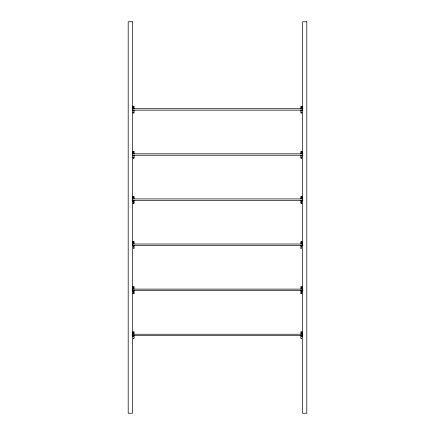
<?xml version="1.0" encoding="UTF-8"?>
<svg xmlns="http://www.w3.org/2000/svg" width="435" height="435" viewBox="0 0 435 435"><rect width="100%" height="100%" fill="white"/><g stroke="black" fill="none" stroke-linecap="round" stroke-linejoin="round"><path stroke-width="0.65" d="M133.099 107.086L133.126 106.591M133.099 108.326L133.126 107.923M133.099 152.19L133.126 151.695M133.099 153.43L133.126 153.028M133.126 155.485L133.099 155.98L133.056 155.219M133.099 198.534L133.126 198.132M133.099 197.294L133.126 196.799M133.099 201.084L133.219 200.829A3.007 2.42 90 0 1 133.393 200.872A3.072 2.474 -90 0 1 133.692 200.807L133.692 201.421M133.099 242.398L133.126 241.903M133.099 243.638L133.126 243.236M133.099 288.742L133.126 288.334M133.099 287.502L133.126 287.008M133.099 291.292L133.126 290.797M133.099 333.846L133.126 333.438M133.099 332.601L133.126 332.112M133.099 336.396L133.219 336.141A3.007 2.42 -90 0 1 133.393 336.184A3.072 2.474 -90 0 1 133.692 336.119L133.692 336.728M301.814 107.086L301.814 106.591M301.814 107.923L301.846 108.326M301.814 152.19L301.814 151.695M301.814 153.028L301.846 153.43M301.814 155.485L301.814 155.98L301.776 155.219M301.814 198.132L301.846 198.534M301.814 197.294L301.814 196.799M301.814 201.084L301.721 200.829A3.007 2.42 -90 0 0 301.547 200.872A3.072 2.474 90 0 0 301.248 200.807L301.248 201.421M301.814 242.398L301.814 241.903M301.814 243.236L301.846 243.638M301.814 288.334L301.846 288.742M301.814 287.502L301.814 287.008M301.814 291.292L301.814 290.797M301.814 333.438L301.846 333.846M301.814 332.601L301.814 332.112M301.814 336.396L301.721 336.141A3.007 2.42 -90 0 0 301.547 336.184A3.072 2.474 90 0 0 301.248 336.119L301.248 336.728M133.692 110.599L133.692 110.588A3.072 2.474 -90 0 0 133.393 110.664A3.007 2.42 -90 0 0 133.219 110.62L133.126 110.381M133.126 245.693L133.219 245.933A3.007 2.42 90 0 1 133.393 245.976A3.072 2.474 -90 0 1 133.692 245.911L133.692 245.911M301.248 110.599L301.248 110.588A3.072 2.474 90 0 1 301.547 110.664A3.007 2.42 -90 0 1 301.721 110.62L301.814 110.381M301.248 155.703L301.248 155.692A3.072 2.474 90 0 1 301.547 155.768A3.007 2.42 -90 0 1 301.721 155.725L301.83 155.485M301.814 245.693L301.721 245.933A3.007 2.42 -90 0 0 301.547 245.976A3.072 2.474 90 0 0 301.248 245.911L301.248 245.911M301.248 291.004L301.248 291.015A3.072 2.474 90 0 1 301.547 291.08A3.007 2.42 -90 0 1 301.721 291.037L301.83 290.797M133.094 112.295L133.094 112.921L133.393 112.839A3.072 2.474 90 0 0 133.692 112.904L134.1 112.866L134.1 109.99M133.094 157.399L133.094 158.025L133.393 157.943A3.072 2.474 90 0 0 133.692 158.008L134.1 157.97M301.547 155.768L301.846 155.98M133.094 203.123L133.393 203.047A3.072 2.474 90 0 0 133.692 203.112L134.1 203.074M133.094 292.712L133.094 293.331L133.393 293.255A3.072 2.474 90 0 0 133.692 293.32L134.1 293.282M301.547 291.08L301.846 291.292M133.572 338.403L133.572 338.403A3.007 2.42 -90 0 1 133.393 338.359A3.007 2.42 -90 0 1 133.219 338.403L133.393 338.359A3.072 2.474 90 0 0 133.692 338.425L134.1 338.387L134.1 335.581M301.846 112.295L301.721 112.882A3.007 2.42 -90 0 1 301.547 112.839A3.007 2.42 -90 0 1 301.368 112.882L300.841 112.866L300.841 109.99M301.846 157.399L301.721 157.987A3.007 2.42 -90 0 1 301.547 157.943A3.007 2.42 -90 0 1 301.368 157.987L300.841 157.97M301.846 203.123L301.721 203.091A3.007 2.42 -90 0 1 301.547 203.047A3.007 2.42 -90 0 1 301.368 203.091L300.841 203.074M301.846 292.712L301.721 293.299A3.007 2.42 -90 0 1 301.547 293.255A3.007 2.42 -90 0 1 301.368 293.299L300.841 293.282M301.368 338.403L301.248 338.425A3.072 2.474 -90 0 0 301.547 338.359L301.721 338.403A3.007 2.42 -90 0 1 301.547 338.359A3.007 2.42 -90 0 1 301.368 338.403L300.841 338.387L300.841 335.581M133.094 112.904L133.219 112.882A3.007 2.42 -90 0 0 133.393 112.839A3.007 2.42 -90 0 0 133.572 112.882L133.692 112.295M301.83 110.381L301.547 111.213M301.248 112.295L301.368 112.882M133.094 158.008L133.219 157.987A3.007 2.42 -90 0 0 133.393 157.943A3.007 2.42 90 0 0 133.572 157.987L133.692 157.399M301.248 157.399L301.368 157.987M133.094 203.112L133.219 203.091A3.007 2.42 -90 0 0 133.393 203.047A3.007 2.42 -90 0 0 133.572 203.091L133.692 203.123M301.83 245.693L301.547 246.525M133.094 293.32L133.219 293.299A3.007 2.42 -90 0 0 133.393 293.255A3.007 2.42 -90 0 0 133.572 293.299L133.692 292.712M301.248 292.712L301.368 293.299M301.846 336.396L301.547 336.184L301.547 336.728M301.787 200.818L301.547 201.421M301.846 245.911L301.776 245.34M134.1 248.178L133.692 248.227A3.072 2.474 90 0 1 133.393 248.151A3.007 2.42 -90 0 1 133.219 248.195L133.393 247.607M132.093 108.712L302.907 108.712M132.093 110.153L302.907 110.153M132.093 153.816L302.907 153.816M132.093 155.257L302.907 155.257M132.093 198.915L302.907 198.915M132.093 200.361L302.907 200.361M132.093 244.019L302.907 244.019M132.093 245.465L302.907 245.465M132.093 289.123L302.907 289.123M132.093 290.569L302.907 290.569M132.093 334.227L302.907 334.227M132.093 335.673L302.907 335.673M300.841 248.178L301.248 248.227A3.072 2.474 -90 0 0 301.547 248.151A3.007 2.42 -90 0 0 301.721 248.195L301.547 247.607M133.094 110.599L133.393 111.213M133.17 155.219L133.219 155.725A3.007 2.42 90 0 1 133.393 155.768A3.072 2.474 -90 0 1 133.692 155.703L133.692 155.703M133.159 200.818L133.219 200.829A3.007 2.42 -90 0 1 133.393 200.872L133.393 201.421M133.126 291.292L133.219 291.037A3.007 2.42 90 0 1 133.393 291.08A3.072 2.474 -90 0 1 133.692 291.015L133.692 291.004M301.846 112.904L301.547 112.839A3.072 2.474 -90 0 1 301.248 112.904M301.846 158.008L301.547 157.943A3.072 2.474 -90 0 1 301.248 158.008M133.094 155.703L133.219 155.725A3.007 2.42 -90 0 1 133.393 155.768L133.219 155.725M301.846 203.112L301.547 203.047A3.072 2.474 -90 0 1 301.248 203.112M301.846 293.32L301.547 293.255A3.072 2.474 -90 0 1 301.248 293.32M133.094 291.015L133.219 291.037A3.007 2.42 -90 0 1 133.393 291.08L133.219 291.037M133.094 336.119L133.393 336.728M133.393 246.525L133.393 245.976A3.007 2.42 -90 0 0 133.219 245.933L133.056 245.34M133.11 245.693L133.17 245.34M301.885 106.2L301.885 108.543M301.885 110.028L301.885 110.631M301.885 151.304L301.885 153.647M301.885 155.219L301.885 155.964M301.885 196.408L301.885 198.735M301.885 200.356L301.846 201.421M301.885 241.507L301.885 243.856M301.885 245.34L301.885 245.938M301.885 286.611L301.885 288.96M301.885 290.531L301.885 291.276M301.885 331.715L301.885 334.047M301.885 335.662L301.846 336.728M301.776 106.2L301.776 108.543M301.776 110.028L301.776 110.631M301.776 151.304L301.776 153.647M301.776 196.408L301.776 198.735M301.776 200.356L301.776 201.187M301.776 241.507L301.776 243.856M301.776 286.611L301.776 288.96M301.776 290.531L301.776 291.276M301.776 331.715L301.776 334.047M301.776 335.662L301.776 336.5M301.547 112.295L301.547 112.839M301.547 202.503L301.547 203.047M301.547 292.712L301.547 293.255M300.841 106.2L300.841 108.543M300.841 151.304L300.841 153.647M300.841 155.094L300.841 158.03M300.841 196.408L300.841 198.751M300.841 200.323L300.841 203.134M300.841 241.507L300.841 243.856M300.841 245.302L300.841 248.238M300.841 286.611L300.841 288.96M300.841 290.406L300.841 293.342M300.841 331.715L300.841 334.064M134.1 106.2L134.1 108.543M134.1 151.304L134.1 153.647M134.1 155.094L134.1 158.03M134.1 196.408L134.1 198.751M134.1 200.323L134.1 203.134M134.1 241.507L134.1 243.856M134.1 245.302L134.1 248.238M134.1 286.611L134.1 288.96M134.1 290.406L134.1 293.342M134.1 331.715L134.1 334.064M133.393 112.295L133.393 112.839A3.007 2.42 90 0 1 133.219 112.882M133.393 202.503L133.393 203.047A3.007 2.42 90 0 1 133.219 203.091M133.393 292.712L133.393 293.255A3.007 2.42 90 0 1 133.219 293.299M133.17 106.2L133.17 108.543M133.17 110.028L133.17 110.631M133.17 151.304L133.17 153.647M133.17 196.408L133.17 198.735M133.17 200.356L133.094 201.421M133.17 241.507L133.17 243.856M133.17 286.611L133.17 288.96M133.17 290.531L133.17 291.276M133.17 331.715L133.17 334.047M133.17 335.662L133.094 336.728M133.056 106.2L133.056 108.543M133.056 110.028L133.056 110.631M133.056 151.304L133.056 153.647M133.056 196.408L133.056 198.735M133.056 200.356L133.056 201.187M133.056 241.507L133.056 243.856M133.056 286.611L133.056 288.96M133.056 290.531L133.056 291.276M133.056 331.715L133.056 334.047M133.056 335.662L133.056 336.5M133.393 338.359A3.007 2.42 90 0 1 133.219 338.403M133.393 157.943A3.007 2.42 90 0 1 133.219 157.987M132.436 21.75L128.194 21.75L128.194 413.25L132.436 413.25L132.436 21.75M306.805 21.75L302.564 21.75L302.564 413.25L306.805 413.25L306.805 21.75"/></g></svg>
